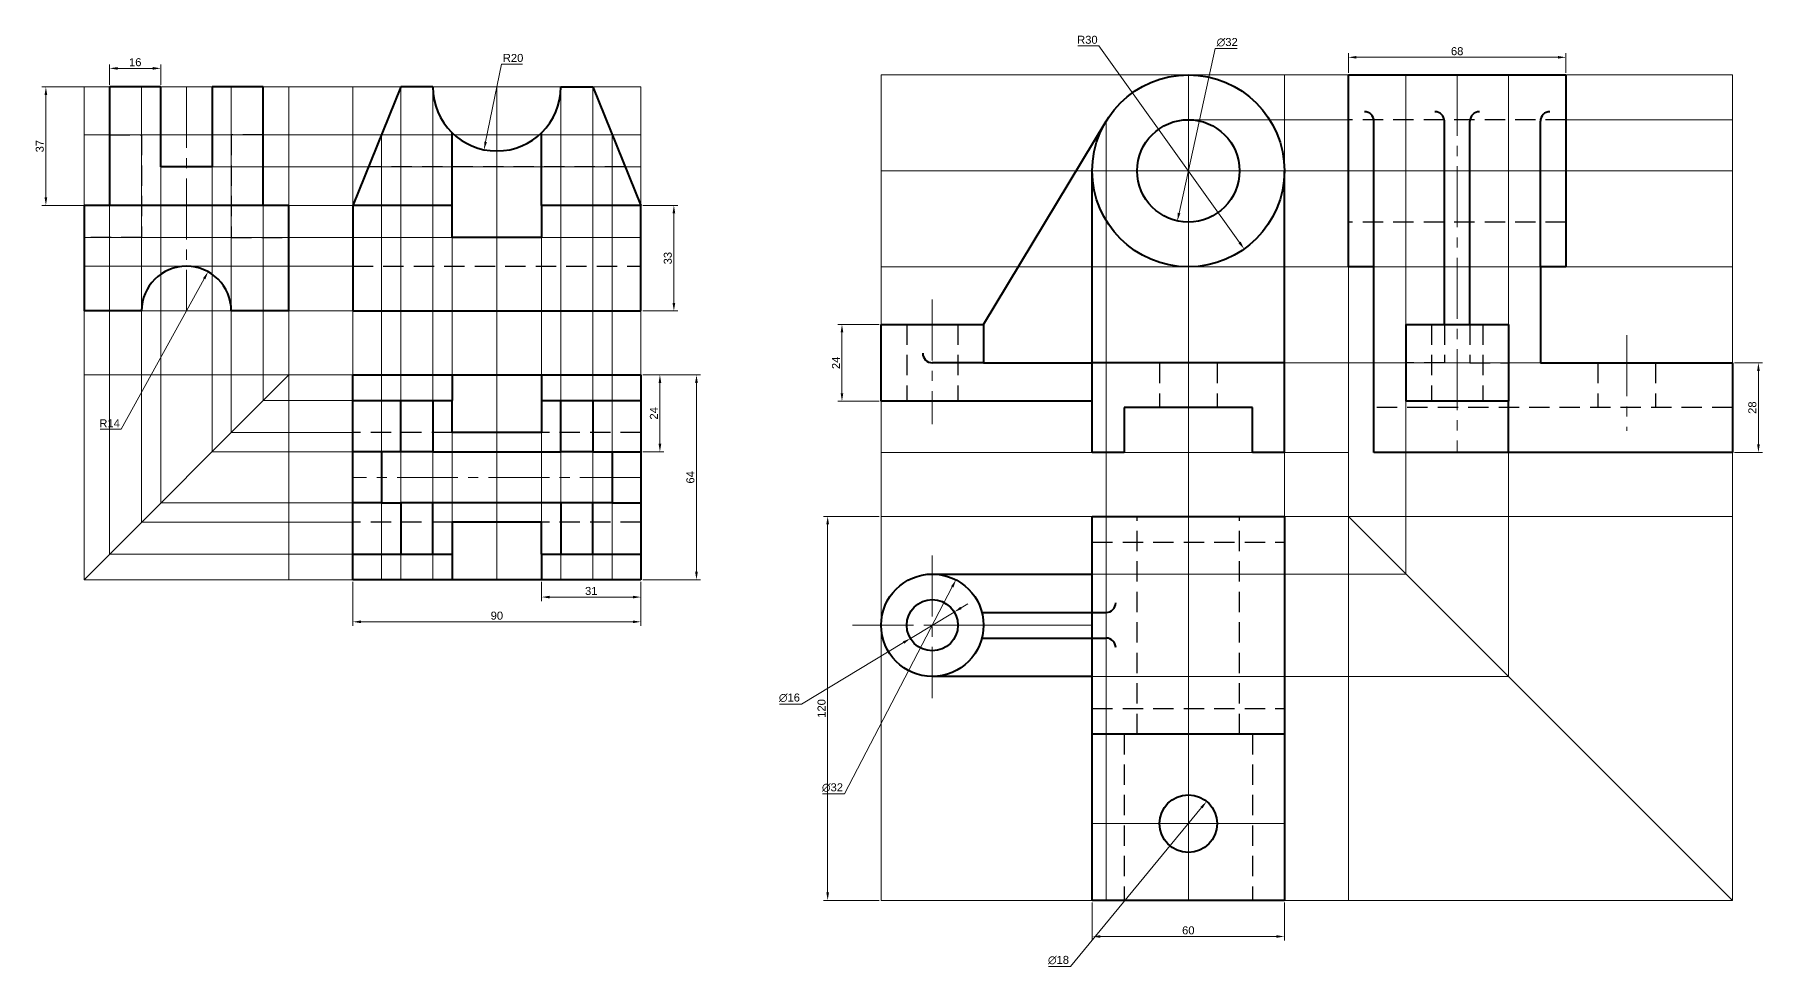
# Model space of a CAD drawing. Header units: millimetres. Extents: x 1610 to 2466, y 1959 to 2250.
# Drawn here: x 1610 to 2150, y 1959 to 2250 of the extents above; entities that cross this region are included whole.
import ezdxf

# ---------------------------------------------------------------- set-up
doc = ezdxf.new("R2010")
doc.units = ezdxf.units.MM
doc.linetypes.add('CENTER2', pattern=[28.575, 19.05, -3.175, 3.175, -3.175])
doc.linetypes.add('DASHED2', pattern=[9.525, 6.35, -3.175])
for name, color, linetype, lineweight in [('centre', 1, 'CENTER2', 20), ('dimension', 6, 'Continuous', 20), ('hidden', 3, 'DASHED2', 30), ('object', 2, 'Continuous', 40), ('projection', 5, 'Continuous', 5)]:
    doc.layers.add(name, color=color, linetype=linetype, lineweight=lineweight)
doc.styles.get("Standard").update_dxf_attribs({"font": 'arial.ttf'})
doc.dimstyles.new('ISO-25', dxfattribs={"dimtxt": 2.5, "dimasz": 2.5, "dimexe": 1.25, "dimexo": 0.625, "dimtad": 1, "dimtoh": 1, "dimdec": 1, "dimtxsty": 'Standard', "dimcen": 2.5, "dimclrd": 256, "dimclre": 256, "dimclrt": 256, "dimadec": 0, "dimazin": 0, "dimtfac": 1, "dimtdec": 1, "dimtmove": 1, "dimatfit": 1, "dimfxl": 1, "dimtfillclr": 256, "dimlwd": -1, "dimlwe": -1, "dimarcsym": 0})

# ---------------------------------------------------------------- blocks, each defined once
blk = doc.blocks.new('*D1')
at = {"layer": 'Defpoints', "color": 0, "transparency": 16777216}
for p in [(1970.54, 2207.28), (1987.99, 2182.88)]:
    blk.add_point(p, dxfattribs=at)
at = {"layer": 'dimension', "transparency": 16777216}
for p, q in [((1936, 2246.34), (1942.59, 2246.34)), ((1942.59, 2246.34), (1986.54, 2184.91))]:
    blk.add_line(p, q, dxfattribs=at)
blk.add_solid([(1986.88, 2185.15), (1986.2, 2184.67), (1987.99, 2182.88)], dxfattribs=at)
at = {"layer": 'dimension', "transparency": 16777216, "insert": (1938.99, 2248.24), "char_height": 2.5, "attachment_point": 5}
blk.add_mtext('R30', dxfattribs=at)
blk = doc.blocks.new('*D3')
at = {"layer": 'Defpoints', "color": 0, "transparency": 16777216}
for p in [(1973.96, 2222.91), (1967.11, 2191.65)]:
    blk.add_point(p, dxfattribs=at)
at = {"layer": 'dimension', "transparency": 16777216}
for p, q in [((1978.92, 2245.5), (1967.65, 2194.09)), ((1985.82, 2245.5), (1978.92, 2245.5))]:
    blk.add_line(p, q, dxfattribs=at)
blk.add_solid([(1967.24, 2194.18), (1968.05, 2194), (1967.11, 2191.65)], dxfattribs=at)
at = {"layer": 'dimension', "transparency": 16777216, "insert": (1982.68, 2247.47), "char_height": 2.5, "attachment_point": 5}
blk.add_mtext('∅32', dxfattribs=at)
blk = doc.blocks.new('*D4')
at = {"layer": 'Defpoints', "color": 0, "transparency": 16777216}
for p in [(2088.54, 2242.77), (2020.54, 2237.28), (2088.54, 2237.28)]:
    blk.add_point(p, dxfattribs=at)
at = {"layer": 'dimension', "transparency": 16777216}
for p, q in [((2020.54, 2237.9), (2020.54, 2244.02)), ((2023.04, 2242.77), (2086.04, 2242.77)), ((2088.54, 2237.9), (2088.54, 2244.02))]:
    blk.add_line(p, q, dxfattribs=at)
for points in [[(2023.04, 2243.19), (2023.04, 2242.36), (2020.54, 2242.77)], [(2086.04, 2243.19), (2086.04, 2242.36), (2088.54, 2242.77)]]:
    blk.add_solid(points, dxfattribs=at)
at = {"layer": 'dimension', "transparency": 16777216, "insert": (2054.54, 2244.67), "char_height": 2.5, "attachment_point": 5}
blk.add_mtext('68', dxfattribs=at)
blk = doc.blocks.new('*D5')
at = {"layer": 'Defpoints', "color": 0, "transparency": 16777216}
for p in [(2140.54, 2147.28), (2140.54, 2119.28), (2148.68, 2119.28)]:
    blk.add_point(p, dxfattribs=at)
at = {"layer": 'dimension', "transparency": 16777216}
for p, q in [((2141.16, 2147.28), (2149.93, 2147.28)), ((2148.68, 2144.78), (2148.68, 2121.78)), ((2141.16, 2119.28), (2149.93, 2119.28))]:
    blk.add_line(p, q, dxfattribs=at)
for points in [[(2148.27, 2144.78), (2149.1, 2144.78), (2148.68, 2147.28)], [(2148.27, 2121.78), (2149.1, 2121.78), (2148.68, 2119.28)]]:
    blk.add_solid(points, dxfattribs=at)
at = {"layer": 'dimension', "transparency": 16777216, "insert": (2146.78, 2133.28), "char_height": 2.5, "attachment_point": 5, "rotation": 90}
blk.add_mtext('28', dxfattribs=at)
blk = doc.blocks.new('*D6')
at = {"layer": 'Defpoints', "color": 0, "transparency": 16777216}
for p in [(1874.54, 2099.28), (1857.84, 1979.28), (1874.54, 1979.28)]:
    blk.add_point(p, dxfattribs=at)
at = {"layer": 'dimension', "transparency": 16777216}
for p, q in [((1873.91, 2099.28), (1856.59, 2099.28)), ((1857.84, 2096.78), (1857.84, 1981.78)), ((1873.91, 1979.28), (1856.59, 1979.28))]:
    blk.add_line(p, q, dxfattribs=at)
for points in [[(1857.42, 2096.78), (1858.26, 2096.78), (1857.84, 2099.28)], [(1857.42, 1981.78), (1858.26, 1981.78), (1857.84, 1979.28)]]:
    blk.add_solid(points, dxfattribs=at)
at = {"layer": 'dimension', "transparency": 16777216, "insert": (1855.94, 2039.28), "char_height": 2.5, "attachment_point": 5, "rotation": 90}
blk.add_mtext('120', dxfattribs=at)
blk = doc.blocks.new('*D7')
at = {"layer": 'Defpoints', "color": 0, "transparency": 16777216}
for p in [(1897.39, 2069.41), (1883.69, 2061.15)]:
    blk.add_point(p, dxfattribs=at)
at = {"layer": 'dimension', "transparency": 16777216}
for p, q in [((1897.39, 2069.41), (1883.69, 2061.15)), ((1899.53, 2070.7), (1901.67, 2071.99)), ((1849.66, 2040.63), (1881.55, 2059.86)), ((1842.74, 2040.63), (1849.66, 2040.63))]:
    blk.add_line(p, q, dxfattribs=at)
for points in [[(1899.31, 2071.06), (1899.74, 2070.34), (1897.39, 2069.41)], [(1881.33, 2060.21), (1881.76, 2059.5), (1883.69, 2061.15)]]:
    blk.add_solid(points, dxfattribs=at)
at = {"layer": 'dimension', "transparency": 16777216, "insert": (1845.89, 2042.6), "char_height": 2.5, "attachment_point": 5}
blk.add_mtext('∅16', dxfattribs=at)
blk = doc.blocks.new('*D8')
at = {"layer": 'Defpoints', "color": 0, "transparency": 16777216}
for p in [(1897.93, 2079.47), (1883.15, 2051.09)]:
    blk.add_point(p, dxfattribs=at)
at = {"layer": 'dimension', "transparency": 16777216}
for p, q in [((1863.09, 2012.57), (1896.77, 2077.25)), ((1856.19, 2012.57), (1863.09, 2012.57))]:
    blk.add_line(p, q, dxfattribs=at)
blk.add_solid([(1896.4, 2077.44), (1897.14, 2077.06), (1897.93, 2079.47)], dxfattribs=at)
at = {"layer": 'dimension', "transparency": 16777216, "insert": (1859.33, 2014.54), "char_height": 2.5, "attachment_point": 5}
blk.add_mtext('∅32', dxfattribs=at)
blk = doc.blocks.new('*D9')
at = {"layer": 'Defpoints', "color": 0, "transparency": 16777216}
for p in [(1940.54, 1979.28), (2000.54, 1979.28), (2000.54, 1968.01)]:
    blk.add_point(p, dxfattribs=at)
at = {"layer": 'dimension', "transparency": 16777216}
for p, q in [((1940.54, 1978.65), (1940.54, 1966.76)), ((2000.54, 1978.65), (2000.54, 1966.76)), ((1943.04, 1968.01), (1998.04, 1968.01))]:
    blk.add_line(p, q, dxfattribs=at)
for points in [[(1943.04, 1968.42), (1943.04, 1967.59), (1940.54, 1968.01)], [(1998.04, 1968.42), (1998.04, 1967.59), (2000.54, 1968.01)]]:
    blk.add_solid(points, dxfattribs=at)
at = {"layer": 'dimension', "transparency": 16777216, "insert": (1970.54, 1969.91), "char_height": 2.5, "attachment_point": 5}
blk.add_mtext('60', dxfattribs=at)
blk = doc.blocks.new('*D10')
at = {"layer": 'Defpoints', "color": 0, "transparency": 16777216}
for p in [(1976.26, 2010.22), (1964.81, 1996.33)]:
    blk.add_point(p, dxfattribs=at)
at = {"layer": 'dimension', "transparency": 16777216}
for p, q in [((1933.74, 1958.64), (1974.67, 2008.29)), ((1926.81, 1958.64), (1933.74, 1958.64))]:
    blk.add_line(p, q, dxfattribs=at)
blk.add_solid([(1974.35, 2008.56), (1974.99, 2008.03), (1976.26, 2010.22)], dxfattribs=at)
at = {"layer": 'dimension', "transparency": 16777216, "insert": (1929.96, 1960.61), "char_height": 2.5, "attachment_point": 5}
blk.add_mtext('∅18', dxfattribs=at)
blk = doc.blocks.new('*D11')
at = {"layer": 'Defpoints', "color": 0, "transparency": 16777216}
for p in [(1874.54, 2159.28), (1862.31, 2135.28), (1874.54, 2135.28)]:
    blk.add_point(p, dxfattribs=at)
at = {"layer": 'dimension', "transparency": 16777216}
for p, q in [((1873.91, 2159.28), (1861.06, 2159.28)), ((1862.31, 2156.78), (1862.31, 2137.78)), ((1873.91, 2135.28), (1861.06, 2135.28))]:
    blk.add_line(p, q, dxfattribs=at)
for points in [[(1861.89, 2156.78), (1862.72, 2156.78), (1862.31, 2159.28)], [(1861.89, 2137.78), (1862.72, 2137.78), (1862.31, 2135.28)]]:
    blk.add_solid(points, dxfattribs=at)
at = {"layer": 'dimension', "transparency": 16777216, "insert": (1860.43, 2147.28), "char_height": 2.5, "attachment_point": 5, "rotation": 90}
blk.add_mtext('24', dxfattribs=at)
blk = doc.blocks.new('*D12')
at = {"layer": 'Defpoints', "color": 0, "transparency": 16777216}
for p in [(1709.47, 2079.5), (1799.47, 2079.5), (1799.47, 2066.35)]:
    blk.add_point(p, dxfattribs=at)
at = {"layer": 'dimension', "transparency": 16777216}
for p, q in [((1709.47, 2078.87), (1709.47, 2065.1)), ((1799.47, 2078.87), (1799.47, 2065.1)), ((1711.97, 2066.35), (1796.97, 2066.35))]:
    blk.add_line(p, q, dxfattribs=at)
for points in [[(1711.97, 2066.77), (1711.97, 2065.94), (1709.47, 2066.35)], [(1796.97, 2066.77), (1796.97, 2065.94), (1799.47, 2066.35)]]:
    blk.add_solid(points, dxfattribs=at)
at = {"layer": 'dimension', "transparency": 16777216, "insert": (1754.47, 2068.26), "char_height": 2.5, "attachment_point": 5}
blk.add_mtext('90', dxfattribs=at)
blk = doc.blocks.new('*D13')
at = {"layer": 'Defpoints', "color": 0, "transparency": 16777216}
for p in [(1799.47, 2143.5), (1799.47, 2079.5), (1816.85, 2079.5)]:
    blk.add_point(p, dxfattribs=at)
at = {"layer": 'dimension', "transparency": 16777216}
for p, q in [((1800.1, 2143.5), (1818.1, 2143.5)), ((1816.85, 2141), (1816.85, 2082)), ((1800.1, 2079.5), (1818.1, 2079.5))]:
    blk.add_line(p, q, dxfattribs=at)
for points in [[(1816.43, 2141), (1817.26, 2141), (1816.85, 2143.5)], [(1816.43, 2082), (1817.26, 2082), (1816.85, 2079.5)]]:
    blk.add_solid(points, dxfattribs=at)
at = {"layer": 'dimension', "transparency": 16777216, "insert": (1814.95, 2111.5), "char_height": 2.5, "attachment_point": 5, "rotation": 90}
blk.add_mtext('64', dxfattribs=at)
blk = doc.blocks.new('*D14')
at = {"layer": 'Defpoints', "color": 0, "transparency": 16777216}
for p in [(1799.47, 2143.5), (1799.47, 2119.5), (1805.42, 2119.5)]:
    blk.add_point(p, dxfattribs=at)
at = {"layer": 'dimension', "transparency": 16777216}
for p, q in [((1800.1, 2143.5), (1806.67, 2143.5)), ((1805.42, 2141), (1805.42, 2122)), ((1800.1, 2119.5), (1806.67, 2119.5))]:
    blk.add_line(p, q, dxfattribs=at)
for points in [[(1805.01, 2141), (1805.84, 2141), (1805.42, 2143.5)], [(1805.01, 2122), (1805.84, 2122), (1805.42, 2119.5)]]:
    blk.add_solid(points, dxfattribs=at)
at = {"layer": 'dimension', "transparency": 16777216, "insert": (1803.54, 2131.5), "char_height": 2.5, "attachment_point": 5, "rotation": 90}
blk.add_mtext('24', dxfattribs=at)
blk = doc.blocks.new('*D15')
at = {"layer": 'Defpoints', "color": 0, "transparency": 16777216}
for p in [(1768.47, 2079.5), (1799.47, 2079.5), (1799.47, 2074.08)]:
    blk.add_point(p, dxfattribs=at)
at = {"layer": 'dimension', "transparency": 16777216}
for p, q in [((1768.47, 2078.87), (1768.47, 2072.83)), ((1799.47, 2078.87), (1799.47, 2072.83)), ((1770.97, 2074.08), (1796.97, 2074.08))]:
    blk.add_line(p, q, dxfattribs=at)
for points in [[(1770.97, 2074.49), (1770.97, 2073.66), (1768.47, 2074.08)], [(1796.97, 2074.49), (1796.97, 2073.66), (1799.47, 2074.08)]]:
    blk.add_solid(points, dxfattribs=at)
at = {"layer": 'dimension', "transparency": 16777216, "insert": (1783.97, 2075.98), "char_height": 2.5, "attachment_point": 5}
blk.add_mtext('31', dxfattribs=at)
blk = doc.blocks.new('*D16')
at = {"layer": 'Defpoints', "color": 0, "transparency": 16777216}
for p in [(1799.47, 2196.5), (1799.47, 2163.5), (1809.79, 2163.5)]:
    blk.add_point(p, dxfattribs=at)
at = {"layer": 'dimension', "transparency": 16777216}
for p, q in [((1800.1, 2196.5), (1811.04, 2196.5)), ((1809.79, 2194), (1809.79, 2166)), ((1800.1, 2163.5), (1811.04, 2163.5))]:
    blk.add_line(p, q, dxfattribs=at)
for points in [[(1809.38, 2194), (1810.21, 2194), (1809.79, 2196.5)], [(1809.38, 2166), (1810.21, 2166), (1809.79, 2163.5)]]:
    blk.add_solid(points, dxfattribs=at)
at = {"layer": 'dimension', "transparency": 16777216, "insert": (1807.89, 2180), "char_height": 2.5, "attachment_point": 5, "rotation": 90}
blk.add_mtext('33', dxfattribs=at)
blk = doc.blocks.new('*D17')
at = {"layer": 'Defpoints', "color": 0, "transparency": 16777216}
for p in [(1754.47, 2233.5), (1750.47, 2213.9)]:
    blk.add_point(p, dxfattribs=at)
at = {"layer": 'dimension', "transparency": 16777216}
for p, q in [((1755.94, 2240.66), (1750.97, 2216.35)), ((1762.53, 2240.66), (1755.94, 2240.66))]:
    blk.add_line(p, q, dxfattribs=at)
blk.add_solid([(1750.56, 2216.44), (1751.38, 2216.27), (1750.47, 2213.9)], dxfattribs=at)
at = {"layer": 'dimension', "transparency": 16777216, "insert": (1759.54, 2242.56), "char_height": 2.5, "attachment_point": 5}
blk.add_mtext('R20', dxfattribs=at)
blk = doc.blocks.new('*D18')
at = {"layer": 'Defpoints', "color": 0, "transparency": 16777216}
for p in [(1664.24, 2175.76), (1657.47, 2163.5)]:
    blk.add_point(p, dxfattribs=at)
at = {"layer": 'dimension', "transparency": 16777216}
for p, q in [((1637.06, 2126.51), (1663.03, 2173.57)), ((1630.47, 2126.51), (1637.06, 2126.51))]:
    blk.add_line(p, q, dxfattribs=at)
blk.add_solid([(1662.66, 2173.77), (1663.39, 2173.37), (1664.24, 2175.76)], dxfattribs=at)
at = {"layer": 'dimension', "transparency": 16777216, "insert": (1633.46, 2128.39), "char_height": 2.5, "attachment_point": 5}
blk.add_mtext('R14', dxfattribs=at)
blk = doc.blocks.new('*D19')
at = {"layer": 'Defpoints', "color": 0, "transparency": 16777216}
for p in [(1633.47, 2233.5), (1613.56, 2196.5), (1633.47, 2196.5)]:
    blk.add_point(p, dxfattribs=at)
at = {"layer": 'dimension', "transparency": 16777216}
for p, q in [((1632.85, 2233.5), (1612.31, 2233.5)), ((1613.56, 2231), (1613.56, 2199)), ((1632.85, 2196.5), (1612.31, 2196.5))]:
    blk.add_line(p, q, dxfattribs=at)
for points in [[(1613.14, 2231), (1613.97, 2231), (1613.56, 2233.5)], [(1613.14, 2199), (1613.97, 2199), (1613.56, 2196.5)]]:
    blk.add_solid(points, dxfattribs=at)
at = {"layer": 'dimension', "transparency": 16777216, "insert": (1611.65, 2215), "char_height": 2.5, "attachment_point": 5, "rotation": 90}
blk.add_mtext('37', dxfattribs=at)
blk = doc.blocks.new('*D20')
at = {"layer": 'Defpoints', "color": 0, "transparency": 16777216}
for p in [(1649.47, 2239.32), (1633.47, 2233.5), (1649.47, 2233.5)]:
    blk.add_point(p, dxfattribs=at)
at = {"layer": 'dimension', "transparency": 16777216}
for p, q in [((1633.47, 2234.12), (1633.47, 2240.57)), ((1635.97, 2239.32), (1646.97, 2239.32)), ((1649.47, 2234.12), (1649.47, 2240.57))]:
    blk.add_line(p, q, dxfattribs=at)
for points in [[(1635.97, 2239.73), (1635.97, 2238.9), (1633.47, 2239.32)], [(1646.97, 2239.73), (1646.97, 2238.9), (1649.47, 2239.32)]]:
    blk.add_solid(points, dxfattribs=at)
at = {"layer": 'dimension', "transparency": 16777216, "insert": (1641.47, 2241.22), "char_height": 2.5, "attachment_point": 5}
blk.add_mtext('16', dxfattribs=at)

msp = doc.modelspace()

# ---------------------------------------------------------------- linework, layer by layer
at = {"layer": 'centre'}
for p, q in [((1970.54, 2237.28), (1970.54, 2177.28)), ((2054.54, 2237.28), (2054.54, 2119.28)), ((1657.47, 2233.5), (1657.47, 2163.5)), ((1774.47, 2233.5), (1734.47, 2233.5)), ((1754.47, 2213.5), (1754.47, 2233.5)), ((1940.54, 2207.28), (2000.54, 2207.28)), ((2020.54, 2207.28), (2088.54, 2207.28)), ((1890.54, 2167.03), (1890.54, 2128.15)), ((1970.54, 2156.32), (1970.54, 2119.28)), ((2107.54, 2155.9), (2107.54, 2126.06)), ((1754.47, 2079.5), (1754.47, 2143.5)), ((1799.47, 2111.5), (1709.47, 2111.5)), ((1970.54, 2108.89), (1970.54, 1982.39)), ((1890.54, 2087.07), (1890.54, 2042.46)), ((1865.62, 2065.28), (1915.54, 2065.28)), ((1954.15, 2003.28), (1987.37, 2003.28))]:
    msp.add_line(p, q, dxfattribs=at)
at = {"layer": 'hidden'}
for p, q in [((2088.54, 2223.28), (2020.54, 2223.28)), ((2088.54, 2207.28), (2088.54, 2223.28)), ((1633.47, 2218.5), (1643.47, 2218.5)), ((1643.47, 2218.5), (1643.47, 2186.5)), ((1681.47, 2218.5), (1671.47, 2218.5)), ((1671.47, 2218.5), (1671.47, 2186.5)), ((1794.61, 2208.5), (1714.34, 2208.5)), ((2088.54, 2191.28), (2020.54, 2191.28)), ((1643.47, 2186.5), (1625.47, 2186.5)), ((1671.47, 2186.5), (1689.47, 2186.5)), ((1709.47, 2177.5), (1799.47, 2177.5)), ((1882.54, 2159.28), (1882.54, 2135.28)), ((1898.54, 2159.28), (1898.54, 2135.28)), ((2046.54, 2159.28), (2046.54, 2135.28)), ((2050.54, 2159.28), (2050.54, 2147.28)), ((2058.54, 2159.28), (2058.54, 2147.28)), ((2062.54, 2159.28), (2062.54, 2135.28)), ((1961.54, 2147.28), (1961.54, 2133.28)), ((1979.54, 2147.28), (1979.54, 2133.28)), ((2050.54, 2147.28), (2038.54, 2147.28)), ((2058.54, 2147.28), (2070.54, 2147.28)), ((2098.54, 2147.28), (2098.54, 2133.28)), ((2098.54, 2147.28), (2098.54, 2133.28)), ((2116.54, 2147.28), (2116.54, 2133.28)), ((2140.54, 2133.28), (2028.54, 2133.28)), ((1740.47, 2125.5), (1709.47, 2125.5)), ((1799.47, 2125.5), (1768.47, 2125.5)), ((1740.47, 2097.5), (1709.47, 2097.5)), ((1799.47, 2097.5), (1768.47, 2097.5)), ((1954.54, 2031.28), (1954.54, 2099.28)), ((1986.54, 2031.28), (1986.54, 2099.28)), ((1940.54, 2091.28), (2000.54, 2091.28)), ((1940.54, 2039.28), (2000.54, 2039.28)), ((1950.54, 2031.28), (1950.54, 1979.28)), ((1990.54, 2031.28), (1990.54, 1979.28))]:
    msp.add_line(p, q, dxfattribs=at)
at = {"layer": 'object'}
for p, q in [((2020.54, 2177.28), (2020.54, 2237.28)), ((2020.54, 2237.28), (2088.54, 2237.28)), ((2088.54, 2237.28), (2088.54, 2177.28)), ((1649.47, 2233.5), (1633.47, 2233.5)), ((1633.47, 2233.5), (1633.47, 2196.5)), ((1649.47, 2208.5), (1649.47, 2233.5)), ((1681.47, 2233.5), (1665.47, 2233.5)), ((1665.47, 2233.5), (1665.47, 2208.5)), ((1681.47, 2196.5), (1681.47, 2233.5)), ((1724.47, 2233.5), (1709.47, 2196.5)), ((1734.47, 2233.5), (1724.47, 2233.5)), ((1774.47, 2233.5), (1784.47, 2233.5)), ((1784.47, 2233.5), (1799.47, 2196.5)), ((2047.54, 2225.78), (2047.54, 2225.78)), ((2061.54, 2225.78), (2061.54, 2225.78)), ((1740.47, 2196.5), (1740.47, 2219.22)), ((1768.47, 2196.5), (1768.47, 2219.22)), ((1906.54, 2159.28), (1944.85, 2222.78)), ((2028.54, 2119.28), (2028.54, 2222.78)), ((2050.54, 2159.28), (2050.54, 2222.78)), ((2050.54, 2222.78), (2050.54, 2222.78)), ((2058.54, 2159.28), (2058.54, 2222.78)), ((2058.54, 2222.78), (2058.54, 2222.78)), ((2080.54, 2177.28), (2080.54, 2222.78)), ((1665.47, 2208.5), (1649.47, 2208.5)), ((1940.54, 2119.28), (1940.54, 2207.28)), ((2000.54, 2119.28), (2000.54, 2207.28)), ((1625.47, 2196.5), (1625.47, 2163.5)), ((1689.47, 2196.5), (1625.47, 2196.5)), ((1689.47, 2163.5), (1689.47, 2196.5)), ((1740.47, 2196.5), (1709.47, 2196.5)), ((1709.47, 2196.5), (1709.47, 2163.5)), ((1740.47, 2186.5), (1740.47, 2196.5)), ((1799.47, 2196.5), (1768.47, 2196.5)), ((1768.47, 2196.5), (1768.47, 2186.5)), ((1799.47, 2163.5), (1799.47, 2196.5)), ((1768.47, 2186.5), (1740.47, 2186.5)), ((2028.54, 2177.28), (2020.54, 2177.28)), ((2088.54, 2177.28), (2080.54, 2177.28)), ((2080.54, 2177.28), (2080.54, 2147.28)), ((1643.47, 2163.5), (1625.47, 2163.5)), ((1689.47, 2163.5), (1671.47, 2163.5)), ((1709.47, 2163.5), (1799.47, 2163.5)), ((1874.54, 2135.28), (1874.54, 2159.28)), ((1874.54, 2159.28), (1906.54, 2159.28)), ((1906.54, 2159.28), (1906.54, 2147.28)), ((2038.54, 2159.28), (2070.54, 2159.28)), ((2038.54, 2159.28), (2038.54, 2135.28)), ((2070.54, 2159.28), (2070.54, 2135.28)), ((1887.54, 2150.28), (1887.54, 2150.28)), ((1709.47, 2079.5), (1709.47, 2143.5)), ((1709.47, 2143.5), (1799.47, 2143.5)), ((1740.47, 2143.5), (1740.47, 2135.5)), ((1768.47, 2143.5), (1768.47, 2135.5)), ((1799.47, 2143.5), (1799.47, 2079.5)), ((1906.54, 2147.28), (1890.54, 2147.28)), ((1890.54, 2147.28), (1890.54, 2147.28)), ((1906.54, 2147.28), (1940.54, 2147.28)), ((2000.54, 2147.28), (1940.54, 2147.28)), ((2080.54, 2147.28), (2140.54, 2147.28)), ((2140.54, 2147.28), (2140.54, 2119.28)), ((1709.47, 2135.5), (1740.47, 2135.5)), ((1724.47, 2119.5), (1724.47, 2135.5)), ((1734.47, 2135.5), (1734.47, 2119.5)), ((1740.47, 2125.5), (1740.47, 2135.5)), ((1768.47, 2135.5), (1799.47, 2135.5)), ((1768.47, 2135.5), (1768.47, 2125.5)), ((1774.47, 2119.5), (1774.47, 2135.5)), ((1784.47, 2135.5), (1784.47, 2119.5)), ((1940.54, 2135.28), (1874.54, 2135.28)), ((1990.54, 2133.28), (1950.54, 2133.28)), ((1950.54, 2133.28), (1950.54, 2119.28)), ((1990.54, 2119.28), (1990.54, 2133.28)), ((2070.54, 2135.28), (2038.54, 2135.28)), ((2070.54, 2119.28), (2070.54, 2135.28)), ((1768.47, 2125.5), (1740.47, 2125.5)), ((1718.39, 2119.5), (1709.47, 2119.5)), ((1724.47, 2119.5), (1718.39, 2119.5)), ((1718.39, 2119.5), (1718.39, 2103.5)), ((1734.47, 2119.5), (1724.47, 2119.5)), ((1734.47, 2119.5), (1774.47, 2119.5)), ((1784.47, 2119.5), (1774.47, 2119.5)), ((1784.47, 2119.5), (1790.55, 2119.5)), ((1790.55, 2119.5), (1790.55, 2103.5)), ((1790.55, 2119.5), (1799.47, 2119.5)), ((1950.54, 2119.28), (1940.54, 2119.28)), ((2000.54, 2119.28), (1990.54, 2119.28)), ((2140.54, 2119.28), (2028.54, 2119.28)), ((1718.39, 2103.5), (1709.47, 2103.5)), ((1718.39, 2103.5), (1724.47, 2103.5)), ((1734.47, 2103.5), (1724.47, 2103.5)), ((1724.47, 2103.5), (1724.47, 2087.5)), ((1734.47, 2087.5), (1734.47, 2103.5)), ((1774.47, 2103.5), (1734.47, 2103.5)), ((1784.47, 2103.5), (1774.47, 2103.5)), ((1774.47, 2103.5), (1774.47, 2087.5)), ((1784.47, 2087.5), (1784.47, 2103.5)), ((1790.55, 2103.5), (1784.47, 2103.5)), ((1790.55, 2103.5), (1799.47, 2103.5)), ((1768.47, 2097.5), (1740.47, 2097.5)), ((1740.47, 2097.5), (1740.47, 2087.5)), ((1768.47, 2087.5), (1768.47, 2097.5)), ((1940.54, 2031.28), (1940.54, 2099.28)), ((1940.54, 2099.28), (2000.54, 2099.28)), ((2000.54, 2099.28), (2000.54, 2031.28)), ((1709.47, 2087.5), (1740.47, 2087.5)), ((1740.47, 2087.5), (1740.47, 2079.5)), ((1768.47, 2087.5), (1768.47, 2079.5)), ((1768.47, 2087.5), (1799.47, 2087.5)), ((1799.47, 2079.5), (1709.47, 2079.5)), ((1890.54, 2081.28), (1940.54, 2081.28)), ((1906.03, 2069.28), (1944.85, 2069.28)), ((1944.85, 2069.28), (1944.85, 2069.28)), ((1947.85, 2072.28), (1947.85, 2072.28)), ((1906.03, 2061.28), (1944.85, 2061.28)), ((1944.85, 2061.28), (1944.85, 2061.28)), ((1947.85, 2058.28), (1947.85, 2058.28)), ((1940.54, 2049.28), (1890.54, 2049.28)), ((2000.54, 2031.28), (1940.54, 2031.28)), ((1940.54, 1979.28), (1940.54, 2031.28)), ((2000.54, 2031.28), (2000.54, 1979.28)), ((2000.54, 1979.28), (1940.54, 1979.28))]:
    msp.add_line(p, q, dxfattribs=at)
for centre, radius in [((1970.54, 2207.28), 30), ((1970.54, 2207.28), 16), ((1890.54, 2065.28), 16), ((1890.54, 2065.28), 8), ((1970.54, 2003.28), 9)]:
    msp.add_circle(centre, radius, dxfattribs=at)
for centre, radius, start, end in [((1754.47, 2233.5), 20, 180, 0), ((2025.54, 2222.78), 3, 0, 90), ((2047.54, 2222.78), 3, 0, 90), ((2061.54, 2222.78), 3, 90, 180), ((2083.54, 2222.78), 3, 90, 180), ((1657.47, 2163.5), 14, 0, 180), ((1890.54, 2150.28), 3, 180, 270), ((1944.85, 2072.28), 3, 270, 0), ((1944.85, 2058.28), 3, 0, 90)]:
    msp.add_arc(centre, radius, start, end, dxfattribs=at)
at = {"layer": 'projection'}
for p, q in [((2000.54, 2237.28), (1874.54, 2237.28)), ((1874.54, 2237.28), (1874.54, 2119.28)), ((1970.54, 2119.28), (1970.54, 2237.28)), ((2000.54, 2119.28), (2000.54, 2237.28)), ((2000.54, 2237.28), (2020.54, 2237.28)), ((2020.54, 2237.28), (2020.54, 2119.28)), ((2038.54, 2159.28), (2038.54, 2237.28)), ((2070.54, 2159.28), (2070.54, 2237.28)), ((2140.54, 2237.28), (2088.54, 2237.28)), ((2140.54, 2147.28), (2140.54, 2237.28)), ((1689.47, 2233.5), (1625.47, 2233.5)), ((1625.47, 2233.5), (1625.47, 2163.5)), ((1633.47, 2087.5), (1633.47, 2233.5)), ((1643.47, 2097.5), (1643.47, 2233.5)), ((1649.47, 2103.5), (1649.47, 2233.5)), ((1665.47, 2119.5), (1665.47, 2233.5)), ((1671.47, 2125.5), (1671.47, 2233.5)), ((1681.47, 2135.5), (1681.47, 2233.5)), ((1709.47, 2233.5), (1689.47, 2233.5)), ((1689.47, 2233.5), (1689.47, 2163.5)), ((1709.47, 2163.5), (1709.47, 2233.5)), ((1709.47, 2233.5), (1799.47, 2233.5)), ((1724.47, 2233.5), (1724.47, 2079.5)), ((1734.47, 2233.5), (1734.47, 2079.5)), ((1754.47, 2079.5), (1754.47, 2233.5)), ((1774.47, 2233.5), (1774.47, 2079.5)), ((1784.47, 2233.5), (1784.47, 2079.5)), ((1799.47, 2233.5), (1799.47, 2163.5)), ((1944.85, 2222.78), (1944.85, 1979.28)), ((1970.54, 2223.28), (2020.54, 2223.28)), ((2088.54, 2223.28), (2140.54, 2223.28)), ((1799.47, 2218.5), (1625.47, 2218.5)), ((1718.39, 2218.5), (1718.39, 2079.5)), ((1790.55, 2218.5), (1790.55, 2079.5)), ((1665.47, 2208.5), (1799.47, 2208.5)), ((2140.54, 2207.28), (1874.54, 2207.28)), ((1709.47, 2196.5), (1625.47, 2196.5)), ((1740.47, 2186.5), (1625.47, 2186.5)), ((1740.47, 2186.5), (1740.47, 2079.5)), ((1768.47, 2186.5), (1768.47, 2079.5)), ((1799.47, 2186.5), (1768.47, 2186.5)), ((1709.47, 2177.5), (1625.47, 2177.5)), ((2140.54, 2177.28), (1874.54, 2177.28)), ((2020.54, 2177.28), (2020.54, 2147.28)), ((1625.47, 2163.5), (1689.47, 2163.5)), ((1625.47, 2143.5), (1625.47, 2163.5)), ((1689.47, 2163.5), (1709.47, 2163.5)), ((1689.47, 2163.5), (1689.47, 2143.5)), ((1799.47, 2163.5), (1709.47, 2163.5)), ((1709.47, 2163.5), (1709.47, 2143.5)), ((1799.47, 2163.5), (1799.47, 2143.5)), ((1689.47, 2143.5), (1625.47, 2143.5)), ((1625.47, 2143.5), (1625.47, 2079.5)), ((1689.47, 2143.5), (1625.47, 2079.5)), ((1689.47, 2143.5), (1709.47, 2143.5)), ((1689.47, 2079.5), (1689.47, 2143.5)), ((1709.47, 2079.5), (1709.47, 2143.5)), ((1709.47, 2143.5), (1799.47, 2143.5)), ((1799.47, 2143.5), (1799.47, 2079.5)), ((2000.54, 2147.28), (2080.54, 2147.28)), ((1709.47, 2135.5), (1681.47, 2135.5)), ((2038.54, 2081.28), (2038.54, 2135.28)), ((2070.54, 2049.28), (2070.54, 2135.28)), ((1709.47, 2125.5), (1671.47, 2125.5)), ((1709.47, 2119.5), (1665.47, 2119.5)), ((1874.54, 2119.28), (2000.54, 2119.28)), ((1874.54, 2099.28), (1874.54, 2119.28)), ((1970.54, 1979.28), (1970.54, 2119.28)), ((2000.54, 2119.28), (2000.54, 2099.28)), ((2020.54, 2119.28), (2000.54, 2119.28)), ((2020.54, 2119.28), (2020.54, 1979.28)), ((2140.54, 2099.28), (2140.54, 2119.28)), ((1709.47, 2103.5), (1649.47, 2103.5)), ((1709.47, 2097.5), (1643.47, 2097.5)), ((2000.54, 2099.28), (1874.54, 2099.28)), ((1874.54, 1979.28), (1874.54, 2099.28)), ((2000.54, 2099.28), (2000.54, 1979.28)), ((2000.54, 2099.28), (2140.54, 2099.28)), ((2020.54, 2099.28), (2140.54, 1979.28)), ((2140.54, 2099.28), (2140.54, 1979.28)), ((1709.47, 2087.5), (1633.47, 2087.5)), ((1625.47, 2079.5), (1689.47, 2079.5)), ((1709.47, 2079.5), (1689.47, 2079.5)), ((1799.47, 2079.5), (1709.47, 2079.5)), ((1940.54, 2081.28), (2038.54, 2081.28)), ((1940.54, 2065.28), (1890.54, 2065.28)), ((1940.54, 2049.28), (2070.54, 2049.28)), ((2000.54, 2003.28), (1940.54, 2003.28)), ((2000.54, 1979.28), (1874.54, 1979.28)), ((2020.54, 1979.28), (2000.54, 1979.28)), ((2140.54, 1979.28), (2020.54, 1979.28))]:
    msp.add_line(p, q, dxfattribs=at)

# ---------------------------------------------------------------- dimensions: what is measured, and where the dimension line sits
at = {"layer": 'dimension'}
for center, mpoint, picture, middle in [((1970.54, 2207.28), (1987.99, 2182.88), '*D1', (1942.59, 2246.34)), ((1754.47, 2233.5), (1750.47, 2213.9), '*D17', (1755.94, 2240.66)), ((1657.47, 2163.5), (1664.24, 2175.76), '*D18', (1637.06, 2126.51))]:
    dim = msp.add_radius_dim(center=center, mpoint=mpoint, dimstyle='ISO-25', dxfattribs=at)
    dim.commit()
    dim.dimension.update_dxf_attribs({"geometry": picture, "text_midpoint": middle, "dimtype": 164})
for p1, p2, picture, middle in [((1973.96, 2222.91), (1967.11, 2191.65), '*D3', (1978.92, 2245.5)), ((1883.15, 2051.09), (1897.93, 2079.47), '*D8', (1863.09, 2012.57)), ((1897.39, 2069.41), (1883.69, 2061.15), '*D7', (1849.66, 2040.63)), ((1964.81, 1996.33), (1976.26, 2010.22), '*D10', (1933.74, 1958.64))]:
    dim = msp.add_diameter_dim_2p(p1=p1, p2=p2, dimstyle='ISO-25', dxfattribs=at)
    dim.commit()
    dim.dimension.update_dxf_attribs({"geometry": picture, "text_midpoint": middle, "dimtype": 163})
for base, p1, p2, picture, middle in [((2088.54, 2242.77), (2020.54, 2237.28), (2088.54, 2237.28), '*D4', (2054.54, 2244.67)), ((1649.47, 2239.32), (1633.47, 2233.5), (1649.47, 2233.5), '*D20', (1641.47, 2241.22)), ((1799.47, 2066.35), (1709.47, 2079.5), (1799.47, 2079.5), '*D12', (1754.47, 2068.26)), ((1799.47, 2074.08), (1768.47, 2079.5), (1799.47, 2079.5), '*D15', (1783.97, 2075.98)), ((2000.54, 1968.01), (1940.54, 1979.28), (2000.54, 1979.28), '*D9', (1970.54, 1969.91))]:
    dim = msp.add_linear_dim(base=base, p1=p1, p2=p2, dimstyle='ISO-25', dxfattribs=at)
    dim.commit()
    dim.dimension.update_dxf_attribs({"geometry": picture, "text_midpoint": middle})
for base, p1, p2, picture, middle in [((1613.56, 2196.5), (1633.47, 2233.5), (1633.47, 2196.5), '*D19', (1611.65, 2215)), ((1809.79, 2163.5), (1799.47, 2196.5), (1799.47, 2163.5), '*D16', (1807.89, 2180)), ((1862.31, 2135.28), (1874.54, 2159.28), (1874.54, 2135.28), '*D11', (1860.43, 2147.28)), ((1816.85, 2079.5), (1799.47, 2143.5), (1799.47, 2079.5), '*D13', (1814.95, 2111.5)), ((1805.42, 2119.5), (1799.47, 2143.5), (1799.47, 2119.5), '*D14', (1803.54, 2131.5)), ((2148.68, 2119.28), (2140.54, 2147.28), (2140.54, 2119.28), '*D5', (2146.78, 2133.28)), ((1857.84, 1979.28), (1874.54, 2099.28), (1874.54, 1979.28), '*D6', (1855.94, 2039.28))]:
    dim = msp.add_linear_dim(base=base, p1=p1, p2=p2, angle=90, dimstyle='ISO-25', dxfattribs=at)
    dim.commit()
    dim.dimension.update_dxf_attribs({"geometry": picture, "text_midpoint": middle})

doc.saveas('drawing.dxf')
